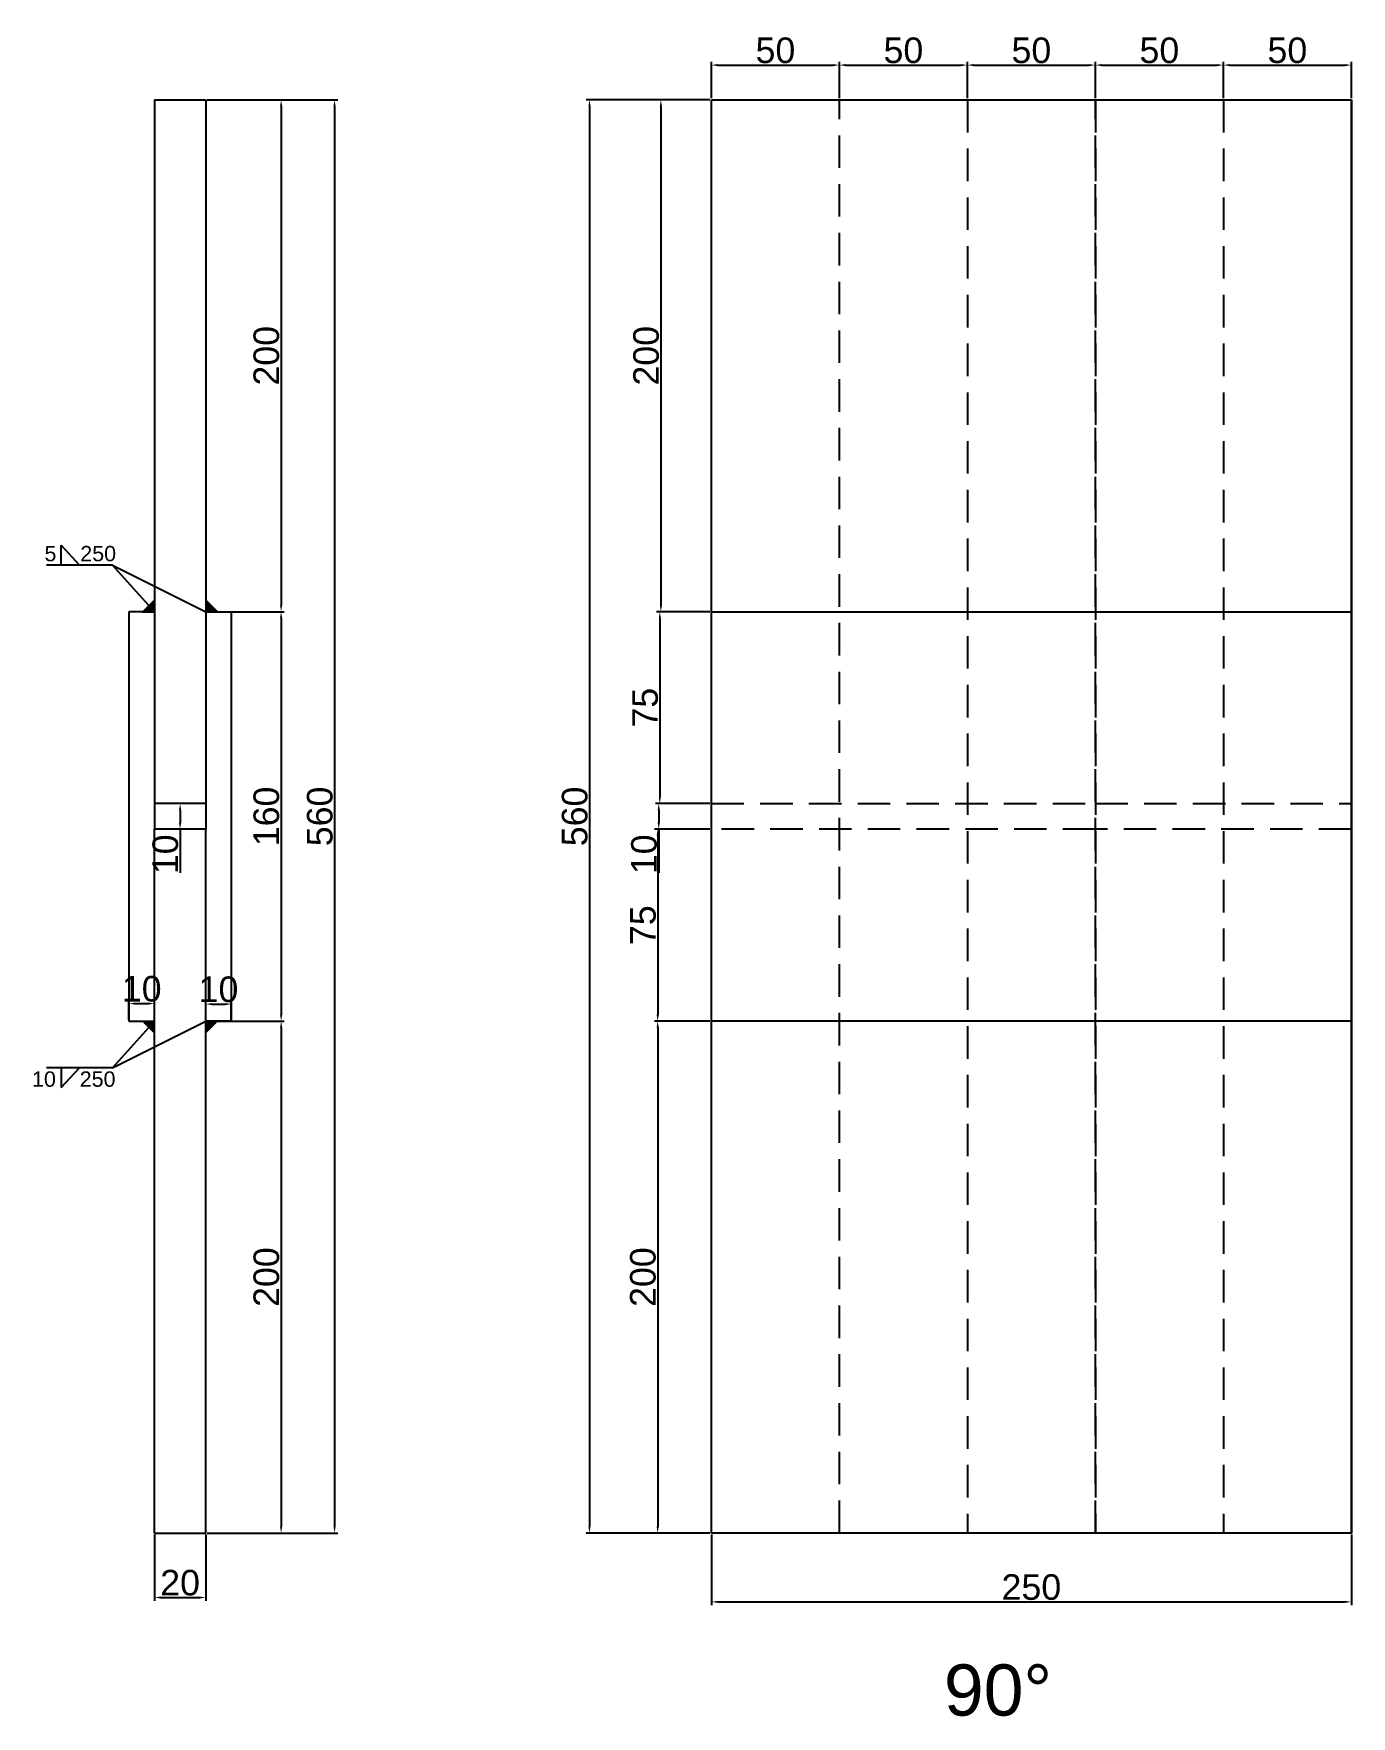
# Model space of a CAD drawing. Header units: millimetres. Extents: x 277 to 35015, y -7843 to 25622.
# Drawn here: x 1221 to 1735, y -7843 to -7185 of the extents above; entities that cross this region are included whole.
import ezdxf

# ---------------------------------------------------------------- set-up
doc = ezdxf.new("R2010")
doc.units = ezdxf.units.MM
doc.linetypes.add('DASHED', pattern=[19.05, 12.7, -6.35])
doc.layers.add('尺寸标注', color=6, linetype='Continuous')
doc.layers.add('焊缝', color=250, linetype='Continuous')
doc.styles.get("Standard").update_dxf_attribs({"font": 'arial.ttf'})
doc.dimstyles.new('ISO-25-JHF', dxfattribs={"dimtxt": 10, "dimasz": 2.5, "dimexe": 1.25, "dimexo": 0.625, "dimtad": 1, "dimtxsty": 'Standard', "dimcen": 2.5, "dimadec": 0, "dimazin": 0, "dimtfac": 1, "dimtmove": 0, "dimatfit": 3, "dimfxl": 1, "dimarcsym": 0})

# ---------------------------------------------------------------- blocks, each defined once
blk = doc.blocks.new('*D888')
at = {"layer": 'Defpoints', "color": 0, "transparency": 16777216}
for p in [(1535.5, -7197.43), (1485.5, -7210.99), (1535.5, -7210.99)]:
    blk.add_point(p, dxfattribs=at)
at = {"layer": '尺寸标注', "color": 0, "lineweight": -2, "transparency": 16777216}
for p, q in [((1485.5, -7210.37), (1485.5, -7196.18)), ((1488, -7197.43), (1533, -7197.43)), ((1535.5, -7210.37), (1535.5, -7196.18))]:
    blk.add_line(p, q, dxfattribs=at)
at = {"layer": '尺寸标注', "color": 0, "transparency": 16777216}
for points in [[(1488, -7197.01), (1488, -7197.84), (1485.5, -7197.43)], [(1533, -7197.01), (1533, -7197.84), (1535.5, -7197.43)]]:
    blk.add_solid(points, dxfattribs=at)
at = {"layer": '尺寸标注', "color": 0, "transparency": 16777216, "insert": (1510.5, -7191.7), "char_height": 10, "attachment_point": 5}
blk.add_mtext('50', dxfattribs=at)
blk = doc.blocks.new('*D899')
at = {"layer": 'Defpoints', "color": 0, "transparency": 16777216}
for p in [(1485.5, -7770.99), (1735.5, -7770.99), (1735.5, -7797.89)]:
    blk.add_point(p, dxfattribs=at)
at = {"layer": '尺寸标注', "color": 0, "lineweight": -2, "transparency": 16777216}
for p, q in [((1485.5, -7771.62), (1485.5, -7799.14)), ((1735.5, -7771.62), (1735.5, -7799.14)), ((1488, -7797.89), (1733, -7797.89))]:
    blk.add_line(p, q, dxfattribs=at)
at = {"layer": '尺寸标注', "color": 0, "transparency": 16777216}
for points in [[(1488, -7797.47), (1488, -7798.3), (1485.5, -7797.89)], [(1733, -7797.47), (1733, -7798.3), (1735.5, -7797.89)]]:
    blk.add_solid(points, dxfattribs=at)
at = {"layer": '尺寸标注', "color": 0, "transparency": 16777216, "insert": (1610.5, -7792.16), "char_height": 10, "attachment_point": 5}
blk.add_mtext('250', dxfattribs=at)
blk = doc.blocks.new('*D889')
at = {"layer": 'Defpoints', "color": 0, "transparency": 16777216}
for p in [(1485.5, -7210.99), (1465.75, -7410.99), (1485.5, -7410.99)]:
    blk.add_point(p, dxfattribs=at)
at = {"layer": '尺寸标注', "color": 0, "lineweight": -2, "transparency": 16777216}
for p, q in [((1484.87, -7210.99), (1464.5, -7210.99)), ((1465.75, -7213.49), (1465.75, -7408.49)), ((1484.87, -7410.99), (1464.5, -7410.99))]:
    blk.add_line(p, q, dxfattribs=at)
at = {"layer": '尺寸标注', "color": 0, "transparency": 16777216}
for points in [[(1465.34, -7213.49), (1466.17, -7213.49), (1465.75, -7210.99)], [(1465.34, -7408.49), (1466.17, -7408.49), (1465.75, -7410.99)]]:
    blk.add_solid(points, dxfattribs=at)
at = {"layer": '尺寸标注', "color": 0, "transparency": 16777216, "insert": (1460.02, -7310.99), "char_height": 10, "attachment_point": 5, "rotation": 90}
blk.add_mtext('200', dxfattribs=at)
blk = doc.blocks.new('*D890')
at = {"layer": 'Defpoints', "color": 0, "transparency": 16777216}
for p in [(1485.5, -7410.99), (1465.34, -7485.99), (1485.5, -7485.99)]:
    blk.add_point(p, dxfattribs=at)
at = {"layer": '尺寸标注', "color": 0, "lineweight": -2, "transparency": 16777216}
for p, q in [((1484.87, -7410.99), (1464.09, -7410.99)), ((1465.34, -7413.49), (1465.34, -7483.49)), ((1484.87, -7485.99), (1464.09, -7485.99))]:
    blk.add_line(p, q, dxfattribs=at)
at = {"layer": '尺寸标注', "color": 0, "transparency": 16777216}
for points in [[(1464.92, -7413.49), (1465.75, -7413.49), (1465.34, -7410.99)], [(1464.92, -7483.49), (1465.75, -7483.49), (1465.34, -7485.99)]]:
    blk.add_solid(points, dxfattribs=at)
at = {"layer": '尺寸标注', "color": 0, "transparency": 16777216, "insert": (1459.63, -7448.49), "char_height": 10, "attachment_point": 5, "rotation": 90}
blk.add_mtext('75', dxfattribs=at)
blk = doc.blocks.new('*D891')
at = {"layer": 'Defpoints', "color": 0, "transparency": 16777216}
for p in [(1485.5, -7485.99), (1464.92, -7495.99), (1485.5, -7495.99)]:
    blk.add_point(p, dxfattribs=at)
at = {"layer": '尺寸标注', "color": 0, "lineweight": -2, "transparency": 16777216}
for p, q in [((1484.87, -7485.99), (1463.67, -7485.99)), ((1464.92, -7488.49), (1464.92, -7493.49)), ((1484.87, -7495.99), (1463.67, -7495.99)), ((1464.92, -7495.99), (1464.92, -7513.09))]:
    blk.add_line(p, q, dxfattribs=at)
at = {"layer": '尺寸标注', "color": 0, "transparency": 16777216}
for points in [[(1464.5, -7488.49), (1465.34, -7488.49), (1464.92, -7485.99)], [(1464.5, -7493.49), (1465.34, -7493.49), (1464.92, -7495.99)]]:
    blk.add_solid(points, dxfattribs=at)
at = {"layer": '尺寸标注', "color": 0, "transparency": 16777216, "insert": (1459.19, -7505.79), "char_height": 10, "attachment_point": 5, "rotation": 90}
blk.add_mtext('10', dxfattribs=at)
blk = doc.blocks.new('*D892')
at = {"layer": 'Defpoints', "color": 0, "transparency": 16777216}
for p in [(1485.5, -7495.99), (1464.5, -7570.99), (1485.5, -7570.99)]:
    blk.add_point(p, dxfattribs=at)
at = {"layer": '尺寸标注', "color": 0, "lineweight": -2, "transparency": 16777216}
for p, q in [((1484.87, -7495.99), (1463.25, -7495.99)), ((1464.5, -7498.49), (1464.5, -7568.49)), ((1484.87, -7570.99), (1463.25, -7570.99))]:
    blk.add_line(p, q, dxfattribs=at)
at = {"layer": '尺寸标注', "color": 0, "transparency": 16777216}
for points in [[(1464.09, -7498.49), (1464.92, -7498.49), (1464.5, -7495.99)], [(1464.09, -7568.49), (1464.92, -7568.49), (1464.5, -7570.99)]]:
    blk.add_solid(points, dxfattribs=at)
at = {"layer": '尺寸标注', "color": 0, "transparency": 16777216, "insert": (1458.79, -7533.49), "char_height": 10, "attachment_point": 5, "rotation": 90}
blk.add_mtext('75', dxfattribs=at)
blk = doc.blocks.new('*D893')
at = {"layer": 'Defpoints', "color": 0, "transparency": 16777216}
for p in [(1485.5, -7570.99), (1464.5, -7770.99), (1485.5, -7770.99)]:
    blk.add_point(p, dxfattribs=at)
at = {"layer": '尺寸标注', "color": 0, "lineweight": -2, "transparency": 16777216}
for p, q in [((1484.87, -7570.99), (1463.25, -7570.99)), ((1464.5, -7573.49), (1464.5, -7768.49)), ((1484.87, -7770.99), (1463.25, -7770.99))]:
    blk.add_line(p, q, dxfattribs=at)
at = {"layer": '尺寸标注', "color": 0, "transparency": 16777216}
for points in [[(1464.09, -7573.49), (1464.92, -7573.49), (1464.5, -7570.99)], [(1464.09, -7768.49), (1464.92, -7768.49), (1464.5, -7770.99)]]:
    blk.add_solid(points, dxfattribs=at)
at = {"layer": '尺寸标注', "color": 0, "transparency": 16777216, "insert": (1458.77, -7670.99), "char_height": 10, "attachment_point": 5, "rotation": 90}
blk.add_mtext('200', dxfattribs=at)
blk = doc.blocks.new('*D894')
at = {"layer": 'Defpoints', "color": 0, "transparency": 16777216}
for p in [(1485.5, -7210.99), (1437.85, -7770.99), (1485.5, -7770.99)]:
    blk.add_point(p, dxfattribs=at)
at = {"layer": '尺寸标注', "color": 0, "lineweight": -2, "transparency": 16777216}
for p, q in [((1484.87, -7210.99), (1436.6, -7210.99)), ((1437.85, -7213.49), (1437.85, -7768.49)), ((1484.87, -7770.99), (1436.6, -7770.99))]:
    blk.add_line(p, q, dxfattribs=at)
at = {"layer": '尺寸标注', "color": 0, "transparency": 16777216}
for points in [[(1437.43, -7213.49), (1438.27, -7213.49), (1437.85, -7210.99)], [(1437.43, -7768.49), (1438.27, -7768.49), (1437.85, -7770.99)]]:
    blk.add_solid(points, dxfattribs=at)
at = {"layer": '尺寸标注', "color": 0, "transparency": 16777216, "insert": (1432.12, -7490.99), "char_height": 10, "attachment_point": 5, "rotation": 90}
blk.add_mtext('560', dxfattribs=at)
blk = doc.blocks.new('*D900')
at = {"layer": 'Defpoints', "color": 0, "transparency": 16777216}
for p in [(1267.93, -7770.99), (1287.93, -7770.99), (1287.93, -7796.19)]:
    blk.add_point(p, dxfattribs=at)
at = {"layer": '尺寸标注', "color": 0, "lineweight": -2, "transparency": 16777216}
for p, q in [((1267.93, -7771.62), (1267.93, -7797.44)), ((1287.93, -7771.62), (1287.93, -7797.44)), ((1270.43, -7796.19), (1285.43, -7796.19))]:
    blk.add_line(p, q, dxfattribs=at)
at = {"layer": '尺寸标注', "color": 0, "transparency": 16777216}
for points in [[(1270.43, -7795.77), (1270.43, -7796.61), (1267.93, -7796.19)], [(1285.43, -7795.77), (1285.43, -7796.61), (1287.93, -7796.19)]]:
    blk.add_solid(points, dxfattribs=at)
at = {"layer": '尺寸标注', "color": 0, "transparency": 16777216, "insert": (1277.93, -7790.46), "char_height": 10, "attachment_point": 5}
blk.add_mtext('20', dxfattribs=at)
blk = doc.blocks.new('*D901')
at = {"layer": 'Defpoints', "color": 0, "transparency": 16777216}
for p in [(1267.93, -7564.11), (1257.93, -7570.99), (1267.93, -7570.99)]:
    blk.add_point(p, dxfattribs=at)
at = {"layer": '尺寸标注', "color": 0, "lineweight": -2, "transparency": 16777216}
for p, q in [((1257.93, -7570.37), (1257.93, -7562.86)), ((1260.43, -7564.11), (1265.43, -7564.11)), ((1267.93, -7570.37), (1267.93, -7562.86))]:
    blk.add_line(p, q, dxfattribs=at)
at = {"layer": '尺寸标注', "color": 0, "transparency": 16777216}
for points in [[(1260.43, -7563.69), (1260.43, -7564.53), (1257.93, -7564.11)], [(1265.43, -7563.69), (1265.43, -7564.53), (1267.93, -7564.11)]]:
    blk.add_solid(points, dxfattribs=at)
at = {"layer": '尺寸标注', "color": 0, "transparency": 16777216, "insert": (1262.93, -7558.38), "char_height": 10, "attachment_point": 5}
blk.add_mtext('10', dxfattribs=at)
blk = doc.blocks.new('*D902')
at = {"layer": 'Defpoints', "color": 0, "transparency": 16777216}
for p in [(1297.93, -7564.32), (1287.93, -7570.99), (1297.93, -7570.99)]:
    blk.add_point(p, dxfattribs=at)
at = {"layer": '尺寸标注', "color": 0, "lineweight": -2, "transparency": 16777216}
for p, q in [((1287.93, -7570.37), (1287.93, -7563.07)), ((1290.43, -7564.32), (1295.43, -7564.32)), ((1297.93, -7570.37), (1297.93, -7563.07))]:
    blk.add_line(p, q, dxfattribs=at)
at = {"layer": '尺寸标注', "color": 0, "transparency": 16777216}
for points in [[(1290.43, -7563.91), (1290.43, -7564.74), (1287.93, -7564.32)], [(1295.43, -7563.91), (1295.43, -7564.74), (1297.93, -7564.32)]]:
    blk.add_solid(points, dxfattribs=at)
at = {"layer": '尺寸标注', "color": 0, "transparency": 16777216, "insert": (1292.93, -7558.59), "char_height": 10, "attachment_point": 5}
blk.add_mtext('10', dxfattribs=at)
blk = doc.blocks.new('*D903')
at = {"layer": 'Defpoints', "color": 0, "transparency": 16777216}
for p in [(1287.93, -7210.99), (1287.93, -7410.99), (1317.39, -7410.99)]:
    blk.add_point(p, dxfattribs=at)
at = {"layer": '尺寸标注', "color": 0, "lineweight": -2, "transparency": 16777216}
for p, q in [((1288.55, -7210.99), (1318.64, -7210.99)), ((1317.39, -7213.49), (1317.39, -7408.49)), ((1288.55, -7410.99), (1318.64, -7410.99))]:
    blk.add_line(p, q, dxfattribs=at)
at = {"layer": '尺寸标注', "color": 0, "transparency": 16777216}
for points in [[(1316.98, -7213.49), (1317.81, -7213.49), (1317.39, -7210.99)], [(1316.98, -7408.49), (1317.81, -7408.49), (1317.39, -7410.99)]]:
    blk.add_solid(points, dxfattribs=at)
at = {"layer": '尺寸标注', "color": 0, "transparency": 16777216, "insert": (1311.66, -7310.99), "char_height": 10, "attachment_point": 5, "rotation": 90}
blk.add_mtext('200', dxfattribs=at)
blk = doc.blocks.new('*D904')
at = {"layer": 'Defpoints', "color": 0, "transparency": 16777216}
for p in [(1297.93, -7410.99), (1297.93, -7570.99), (1317.39, -7570.99)]:
    blk.add_point(p, dxfattribs=at)
at = {"layer": '尺寸标注', "color": 0, "lineweight": -2, "transparency": 16777216}
for p, q in [((1298.55, -7410.99), (1318.64, -7410.99)), ((1317.39, -7413.49), (1317.39, -7568.49)), ((1298.55, -7570.99), (1318.64, -7570.99))]:
    blk.add_line(p, q, dxfattribs=at)
at = {"layer": '尺寸标注', "color": 0, "transparency": 16777216}
for points in [[(1316.98, -7413.49), (1317.81, -7413.49), (1317.39, -7410.99)], [(1316.98, -7568.49), (1317.81, -7568.49), (1317.39, -7570.99)]]:
    blk.add_solid(points, dxfattribs=at)
at = {"layer": '尺寸标注', "color": 0, "transparency": 16777216, "insert": (1311.66, -7490.99), "char_height": 10, "attachment_point": 5, "rotation": 90}
blk.add_mtext('160', dxfattribs=at)
blk = doc.blocks.new('*D905')
at = {"layer": 'Defpoints', "color": 0, "transparency": 16777216}
for p in [(1287.93, -7570.99), (1287.93, -7770.99), (1317.39, -7770.99)]:
    blk.add_point(p, dxfattribs=at)
at = {"layer": '尺寸标注', "color": 0, "lineweight": -2, "transparency": 16777216}
for p, q in [((1288.55, -7570.99), (1318.64, -7570.99)), ((1317.39, -7573.49), (1317.39, -7768.49)), ((1288.55, -7770.99), (1318.64, -7770.99))]:
    blk.add_line(p, q, dxfattribs=at)
at = {"layer": '尺寸标注', "color": 0, "transparency": 16777216}
for points in [[(1316.98, -7573.49), (1317.81, -7573.49), (1317.39, -7570.99)], [(1316.98, -7768.49), (1317.81, -7768.49), (1317.39, -7770.99)]]:
    blk.add_solid(points, dxfattribs=at)
at = {"layer": '尺寸标注', "color": 0, "transparency": 16777216, "insert": (1311.66, -7670.99), "char_height": 10, "attachment_point": 5, "rotation": 90}
blk.add_mtext('200', dxfattribs=at)
blk = doc.blocks.new('*D887')
at = {"layer": 'Defpoints', "color": 0, "transparency": 16777216}
for p in [(1288.55, -7210.99), (1288.55, -7770.99), (1338.27, -7770.99)]:
    blk.add_point(p, dxfattribs=at)
at = {"layer": '尺寸标注', "color": 0, "lineweight": -2, "transparency": 16777216}
for p, q in [((1289.18, -7210.99), (1339.52, -7210.99)), ((1338.27, -7213.49), (1338.27, -7768.49)), ((1289.18, -7770.99), (1339.52, -7770.99))]:
    blk.add_line(p, q, dxfattribs=at)
at = {"layer": '尺寸标注', "color": 0, "transparency": 16777216}
for points in [[(1337.85, -7213.49), (1338.68, -7213.49), (1338.27, -7210.99)], [(1337.85, -7768.49), (1338.68, -7768.49), (1338.27, -7770.99)]]:
    blk.add_solid(points, dxfattribs=at)
at = {"layer": '尺寸标注', "color": 0, "transparency": 16777216, "insert": (1332.54, -7490.99), "char_height": 10, "attachment_point": 5, "rotation": 90}
blk.add_mtext('560', dxfattribs=at)
blk = doc.blocks.new('*D906')
at = {"layer": 'Defpoints', "color": 0, "transparency": 16777216}
for p in [(1287.93, -7485.99), (1277.93, -7495.99), (1287.93, -7495.99)]:
    blk.add_point(p, dxfattribs=at)
at = {"layer": '尺寸标注', "color": 0, "lineweight": -2, "transparency": 16777216}
for p, q in [((1287.3, -7485.99), (1276.68, -7485.99)), ((1277.93, -7488.49), (1277.93, -7493.49)), ((1287.3, -7495.99), (1276.68, -7495.99)), ((1277.93, -7495.99), (1277.93, -7513.09))]:
    blk.add_line(p, q, dxfattribs=at)
at = {"layer": '尺寸标注', "color": 0, "transparency": 16777216}
for points in [[(1277.51, -7488.49), (1278.34, -7488.49), (1277.93, -7485.99)], [(1277.51, -7493.49), (1278.34, -7493.49), (1277.93, -7495.99)]]:
    blk.add_solid(points, dxfattribs=at)
at = {"layer": '尺寸标注', "color": 0, "transparency": 16777216, "insert": (1272.19, -7505.79), "char_height": 10, "attachment_point": 5, "rotation": 90}
blk.add_mtext('10', dxfattribs=at)
blk = doc.blocks.new('*D895')
at = {"layer": 'Defpoints', "color": 0, "transparency": 16777216}
for p in [(1585.5, -7197.43), (1535.5, -7210.99), (1585.5, -7210.99)]:
    blk.add_point(p, dxfattribs=at)
at = {"layer": '尺寸标注', "color": 0, "lineweight": -2, "transparency": 16777216}
for p, q in [((1535.5, -7210.37), (1535.5, -7196.18)), ((1538, -7197.43), (1583, -7197.43)), ((1585.5, -7210.37), (1585.5, -7196.18))]:
    blk.add_line(p, q, dxfattribs=at)
at = {"layer": '尺寸标注', "color": 0, "transparency": 16777216}
for points in [[(1538, -7197.01), (1538, -7197.84), (1535.5, -7197.43)], [(1583, -7197.01), (1583, -7197.84), (1585.5, -7197.43)]]:
    blk.add_solid(points, dxfattribs=at)
at = {"layer": '尺寸标注', "color": 0, "transparency": 16777216, "insert": (1560.5, -7191.7), "char_height": 10, "attachment_point": 5}
blk.add_mtext('50', dxfattribs=at)
blk = doc.blocks.new('*D896')
at = {"layer": 'Defpoints', "color": 0, "transparency": 16777216}
for p in [(1635.5, -7197.43), (1585.5, -7210.99), (1635.5, -7210.99)]:
    blk.add_point(p, dxfattribs=at)
at = {"layer": '尺寸标注', "color": 0, "lineweight": -2, "transparency": 16777216}
for p, q in [((1585.5, -7210.37), (1585.5, -7196.18)), ((1588, -7197.43), (1633, -7197.43)), ((1635.5, -7210.37), (1635.5, -7196.18))]:
    blk.add_line(p, q, dxfattribs=at)
at = {"layer": '尺寸标注', "color": 0, "transparency": 16777216}
for points in [[(1588, -7197.01), (1588, -7197.84), (1585.5, -7197.43)], [(1633, -7197.01), (1633, -7197.84), (1635.5, -7197.43)]]:
    blk.add_solid(points, dxfattribs=at)
at = {"layer": '尺寸标注', "color": 0, "transparency": 16777216, "insert": (1610.5, -7191.7), "char_height": 10, "attachment_point": 5}
blk.add_mtext('50', dxfattribs=at)
blk = doc.blocks.new('*D897')
at = {"layer": 'Defpoints', "color": 0, "transparency": 16777216}
for p in [(1685.5, -7197.43), (1635.5, -7210.99), (1685.5, -7210.99)]:
    blk.add_point(p, dxfattribs=at)
at = {"layer": '尺寸标注', "color": 0, "lineweight": -2, "transparency": 16777216}
for p, q in [((1635.5, -7210.37), (1635.5, -7196.18)), ((1638, -7197.43), (1683, -7197.43)), ((1685.5, -7210.37), (1685.5, -7196.18))]:
    blk.add_line(p, q, dxfattribs=at)
at = {"layer": '尺寸标注', "color": 0, "transparency": 16777216}
for points in [[(1638, -7197.01), (1638, -7197.84), (1635.5, -7197.43)], [(1683, -7197.01), (1683, -7197.84), (1685.5, -7197.43)]]:
    blk.add_solid(points, dxfattribs=at)
at = {"layer": '尺寸标注', "color": 0, "transparency": 16777216, "insert": (1660.5, -7191.7), "char_height": 10, "attachment_point": 5}
blk.add_mtext('50', dxfattribs=at)
blk = doc.blocks.new('*D898')
at = {"layer": 'Defpoints', "color": 0, "transparency": 16777216}
for p in [(1735.5, -7197.43), (1685.5, -7210.99), (1735.5, -7210.99)]:
    blk.add_point(p, dxfattribs=at)
at = {"layer": '尺寸标注', "color": 0, "lineweight": -2, "transparency": 16777216}
for p, q in [((1685.5, -7210.37), (1685.5, -7196.18)), ((1688, -7197.43), (1733, -7197.43)), ((1735.5, -7210.37), (1735.5, -7196.18))]:
    blk.add_line(p, q, dxfattribs=at)
at = {"layer": '尺寸标注', "color": 0, "transparency": 16777216}
for points in [[(1688, -7197.01), (1688, -7197.84), (1685.5, -7197.43)], [(1733, -7197.01), (1733, -7197.84), (1735.5, -7197.43)]]:
    blk.add_solid(points, dxfattribs=at)
at = {"layer": '尺寸标注', "color": 0, "transparency": 16777216, "insert": (1710.5, -7191.7), "char_height": 10, "attachment_point": 5}
blk.add_mtext('50', dxfattribs=at)

msp = doc.modelspace()

# ---------------------------------------------------------------- hatches: boundary and pattern name
at = {"layer": '焊缝'}
h = msp.add_hatch(color=250, dxfattribs=at)
h.dxf.hatch_style = 1
h.paths.add_polyline_path([(1267.925, -7405.992), (1262.925, -7410.992), (1267.925, -7410.992)])
h = msp.add_hatch(color=250, dxfattribs=at)
h.dxf.hatch_style = 1
h.paths.add_polyline_path([(1287.925, -7405.992), (1292.925, -7410.992), (1287.925, -7410.992)])
h = msp.add_hatch(color=250, dxfattribs=at)
h.dxf.hatch_style = 1
h.paths.add_polyline_path([(1267.925, -7575.992), (1262.925, -7570.992), (1267.925, -7570.992)])
h = msp.add_hatch(color=250, dxfattribs=at)
h.dxf.hatch_style = 1
h.paths.add_polyline_path([(1287.925, -7575.992), (1292.925, -7570.992), (1287.925, -7570.992)])

# ---------------------------------------------------------------- linework, layer by layer
for p, q in [((1267.925, -7210.992), (1287.925, -7210.992)), ((1267.925, -7210.992), (1267.925, -7485.992)), ((1287.925, -7210.992), (1287.925, -7485.992)), ((1485.497, -7210.992), (1635.497, -7210.992)), ((1485.497, -7770.992), (1485.497, -7210.992)), ((1535.497, -7210.992), (1635.497, -7210.992)), ((1635.497, -7210.992), (1735.497, -7210.992)), ((1735.497, -7210.992), (1735.497, -7770.992)), ((1735.497, -7770.992), (1735.497, -7210.992)), ((1267.925, -7410.992), (1257.925, -7410.992)), ((1257.925, -7410.992), (1257.925, -7570.992)), ((1262.925, -7410.992), (1267.925, -7410.992)), ((1287.925, -7410.992), (1297.925, -7410.992)), ((1297.925, -7410.992), (1297.925, -7570.992)), ((1485.497, -7410.992), (1535.497, -7410.992)), ((1535.497, -7410.992), (1635.497, -7410.992)), ((1635.497, -7410.992), (1735.497, -7410.992)), ((1287.925, -7485.992), (1267.925, -7485.992)), ((1267.925, -7485.992), (1267.925, -7495.992)), ((1287.925, -7485.992), (1287.925, -7495.992)), ((1287.925, -7495.992), (1267.925, -7495.992)), ((1267.925, -7770.992), (1267.925, -7495.992)), ((1287.925, -7770.992), (1287.925, -7495.992)), ((1257.925, -7570.992), (1267.925, -7570.992)), ((1297.925, -7570.992), (1287.925, -7570.992)), ((1535.497, -7570.992), (1485.497, -7570.992)), ((1635.497, -7570.992), (1535.497, -7570.992)), ((1735.497, -7570.992), (1635.497, -7570.992)), ((1267.925, -7770.992), (1287.925, -7770.992)), ((1635.497, -7770.992), (1485.497, -7770.992)), ((1635.497, -7770.992), (1535.497, -7770.992)), ((1735.497, -7770.992), (1635.497, -7770.992))]:
    msp.add_line(p, q)
at = {"linetype": 'DASHED'}
for p, q in [((1535.497, -7770.992), (1535.497, -7210.992)), ((1585.497, -7210.992), (1585.497, -7770.992)), ((1635.497, -7210.992), (1635.497, -7770.992)), ((1635.497, -7770.992), (1635.497, -7210.992)), ((1685.497, -7210.992), (1685.497, -7770.992)), ((1485.497, -7485.992), (1635.497, -7485.992)), ((1635.497, -7485.992), (1735.497, -7485.992)), ((1635.497, -7495.992), (1485.497, -7495.992)), ((1735.497, -7495.992), (1635.497, -7495.992))]:
    msp.add_line(p, q, dxfattribs=at)
at = {"layer": '尺寸标注'}
for p, q in [((1231.421, -7392.803), (1231.421, -7385.038)), ((1231.421, -7385.038), (1238.652, -7392.803)), ((1251.534, -7392.803), (1225.771, -7392.803)), ((1267.925, -7410.992), (1251.534, -7392.803)), ((1251.534, -7392.803), (1287.925, -7410.992)), ((1267.925, -7570.992), (1251.534, -7589.182)), ((1251.534, -7589.182), (1287.925, -7570.992)), ((1251.534, -7589.182), (1225.771, -7589.182)), ((1231.421, -7589.182), (1231.421, -7596.947)), ((1231.421, -7596.947), (1238.652, -7589.182))]:
    msp.add_line(p, q, dxfattribs=at)

# ---------------------------------------------------------------- texts
at = {"insert": (1576.331, -7822.335), "char_height": 20, "attachment_point": 1}
msp.add_mtext_dynamic_manual_height_columns('90° ', width=70.10425, gutter_width=12.5, heights=[0], dxfattribs=at)
at = {"layer": '尺寸标注', "char_height": 6}
for s, insert, attachment_point in [('5    250', (1224.951, -7385.285), 1), ('\\pt0;10    250', (1220.079, -7596.699), 7)]:
    msp.add_mtext_dynamic_manual_height_columns(s, width=68.30832, gutter_width=12.5, heights=[0], dxfattribs=dict(at, insert=insert, attachment_point=attachment_point))

# ---------------------------------------------------------------- dimensions: what is measured, and where the dimension line sits
at = {"layer": '尺寸标注'}
for p1, p2, distance, picture, middle in [((1485.497, -7210.992), (1535.497, -7210.992), 13.566, '*D888', (1510.497, -7191.696)), ((1535.497, -7210.992), (1585.497, -7210.992), 13.566, '*D895', (1560.497, -7191.696)), ((1585.497, -7210.992), (1635.497, -7210.992), 13.566, '*D896', (1610.497, -7191.696)), ((1635.497, -7210.992), (1685.497, -7210.992), 13.566, '*D897', (1660.497, -7191.696)), ((1685.497, -7210.992), (1735.497, -7210.992), 13.566, '*D898', (1710.497, -7191.696)), ((1287.925, -7210.992), (1287.925, -7410.992), 29.467, '*D903', (1311.661, -7310.992)), ((1288.55, -7210.992), (1288.55, -7770.992), 49.717, '*D887', (1332.536, -7490.992)), ((1485.497, -7210.992), (1485.497, -7770.992), -47.646, '*D894', (1432.121, -7490.992)), ((1485.497, -7210.992), (1485.497, -7410.992), -19.743, '*D889', (1460.023, -7310.992)), ((1297.925, -7410.992), (1297.925, -7570.992), 19.467, '*D904', (1311.661, -7490.992)), ((1485.497, -7410.992), (1485.497, -7485.992), -20.16, '*D890', (1459.627, -7448.492)), ((1287.925, -7485.992), (1287.925, -7495.992), -10, '*D906', (1272.194, -7505.792)), ((1485.497, -7485.992), (1485.497, -7495.992), -20.577, '*D891', (1459.19, -7505.792)), ((1485.497, -7495.992), (1485.497, -7570.992), -20.993, '*D892', (1458.794, -7533.492)), ((1287.925, -7570.992), (1287.925, -7770.992), 29.467, '*D905', (1311.661, -7670.992)), ((1485.497, -7570.992), (1485.497, -7770.992), -20.993, '*D893', (1458.773, -7670.992)), ((1485.497, -7770.992), (1735.497, -7770.992), -26.894, '*D899', (1610.497, -7792.156))]:
    dim = msp.add_aligned_dim(p1=p1, p2=p2, distance=distance, dimstyle='ISO-25-JHF', dxfattribs=at)
    dim.commit()
    dim.dimension.update_dxf_attribs({"geometry": picture, "text_midpoint": middle})
for base, p1, p2, picture, middle in [((1267.925, -7564.11), (1257.925, -7570.992), (1267.925, -7570.992), '*D901', (1262.925, -7564.11)), ((1297.925, -7564.323), (1287.925, -7570.992), (1297.925, -7570.992), '*D902', (1292.925, -7564.323)), ((1287.925, -7796.19), (1267.925, -7770.992), (1287.925, -7770.992), '*D900', (1277.925, -7796.19))]:
    dim = msp.add_linear_dim(base=base, p1=p1, p2=p2, angle=0, dimstyle='ISO-25-JHF', dxfattribs=at)
    dim.commit()
    dim.dimension.update_dxf_attribs({"geometry": picture, "text_midpoint": middle, "dimtype": 161})

doc.saveas('drawing.dxf')
